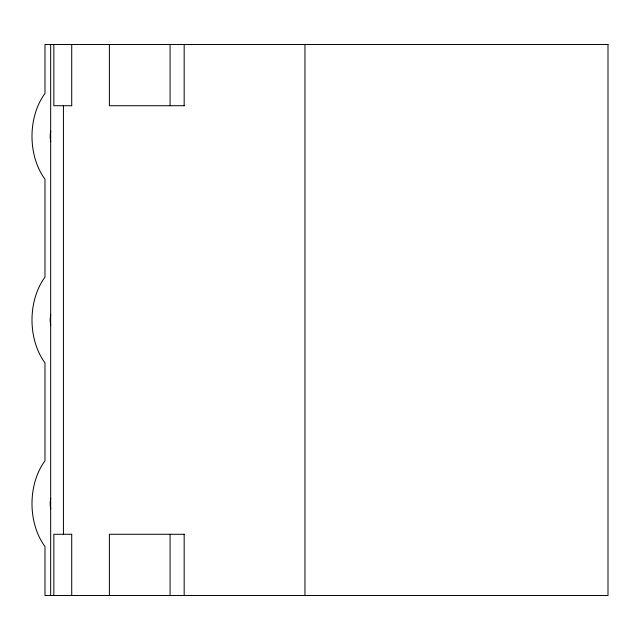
<?xml version="1.0" encoding="UTF-8"?>
<svg xmlns="http://www.w3.org/2000/svg" width="640" height="640" viewBox="0 0 640 640"><rect width="100%" height="100%" fill="white"/><g stroke="black" fill="none" stroke-linecap="round" stroke-linejoin="round"><path stroke-width="0.96" d="M71.76 105.72L53.848 105.72L53.848 44.504M184.448 105.72L109.392 105.72L109.392 44.504M71.76 534.28L53.848 534.28L53.848 595.496M184.448 534.28L109.392 534.28L109.392 595.496M304.952 44.504L304.952 595.496M184.168 44.504L184.168 105.72M184.168 534.28L184.168 595.496M170.08 44.504L170.08 105.72M170.08 534.28L170.08 595.496M71.72 44.504L71.72 105.72M71.72 534.28L71.72 595.496M63.432 105.72L63.432 534.28M50.664 44.504L50.664 595.496M50.776 141.632A17.144 12.12 -90 0 1 50.776 131.04M50.776 325.296A17.144 12.12 -90 0 1 50.776 314.704M50.776 508.96A17.144 12.12 -90 0 1 50.776 498.368M608 44.504L44.984 44.504L44.984 93.48A59.184 41.848 90 0 0 44.984 179.192L44.984 277.144A59.184 41.848 90 0 0 44.984 362.856L44.984 460.808A59.184 41.848 -90 0 0 44.984 546.52L44.984 595.496L608 595.496L608 44.504"/></g></svg>
